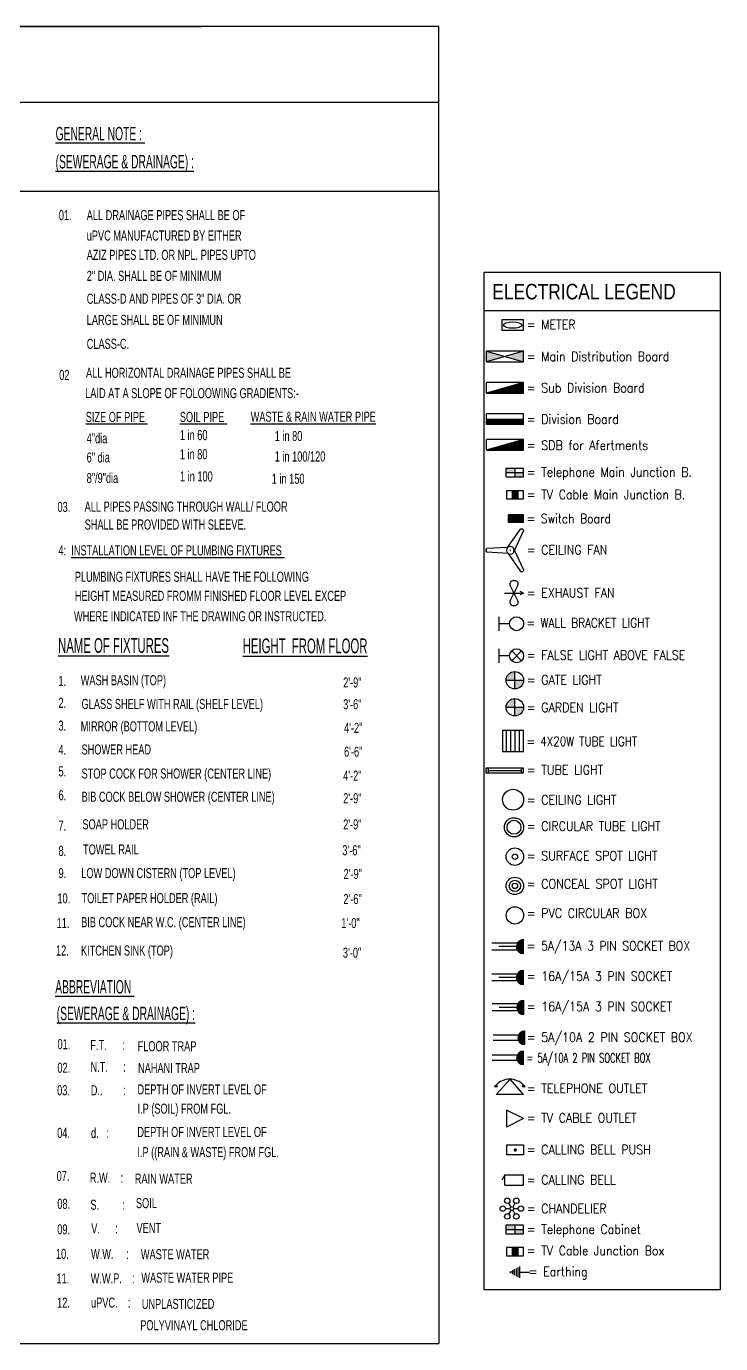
# Model space of a CAD drawing. Header units: inches. Extents: x -54558 to 35158, y -4190 to 41945.
# Drawn here: x 16010 to 16457, y -1579 to -732 of the extents above; entities that cross this region are included whole.
import ezdxf

# ---------------------------------------------------------------- set-up
doc = ezdxf.new("R2010")
doc.units = ezdxf.units.IN
doc.header["$MEASUREMENT"] = 0
doc.linetypes.add('ACAD_ISO14W100', pattern=[25.5, 12, -3, 0.5, -3, 0.5, -3, 0.5, -3])
doc.layers.get('0').update_dxf_attribs({"true_color": 0xe4c8de})
for name, color, linetype in [('e-fitt', 1, 'Continuous'), ('EMERGENCY FITTINGS', 3, 'Continuous'), ('NORMAL FITTINGS', 1, 'Continuous'), ('POWER FITTINGS', 5, 'Continuous'), ('text', 142, 'Continuous')]:
    doc.layers.add(name, color=color, linetype=linetype)
doc.styles.add('ROMANS', font='romans.shx', dxfattribs={"width": 0.8})
doc.styles.get("Standard").update_dxf_attribs({"font": 'ARIALN.TTF'})
doc.styles.add('STYLE2', font='arial.ttf')
doc.styles.add('style3', font='swisscl.ttf')

# ---------------------------------------------------------------- blocks, each defined once
blk = doc.blocks.new('A$C10D66D45')
at = {"layer": 'NORMAL FITTINGS', "ltscale": 0.2}
blk.add_lwpolyline([(12.44, 6.08), (0, 6.08), (0, 0), (12.44, 0)], close=True, dxfattribs=at)
blk.add_ellipse((6.22, 3.04), major_axis=(5.25, 0), ratio=0.35829, dxfattribs=at)
blk = doc.blocks.new('A$C68F26627')
at = {"layer": 'NORMAL FITTINGS', "ltscale": 0.2}
for p, q in [((4.94, 9.21), (6.24, 6.96)), ((8.58, 9.21), (7.28, 6.96)), ((3.12, 6.06), (5.72, 6.06)), ((6.24, 5.16), (4.94, 2.91)), ((7.28, 5.16), (8.58, 2.91)), ((7.8, 6.06), (10.4, 6.06))]:
    blk.add_line(p, q, dxfattribs=at)
for centre, radius in [((1.56, 6.06), 1.56), ((4.16, 10.56), 1.56), ((9.36, 10.56), 1.56), ((11.96, 6.06), 1.56), ((4.16, 1.56), 1.56), ((6.76, 6.06), 1.04), ((9.36, 1.56), 1.56)]:
    blk.add_circle(centre, radius, dxfattribs=at)
blk = doc.blocks.new('tjb')
at = {"linetype": 'Continuous'}
h = blk.add_hatch(color=256, dxfattribs=at)
h.paths.add_polyline_path([(9.7, 0), (0, 0), (0, -4.7), (9.7, -4.7)])
h.paths.add_polyline_path([(0, 4.7), (-9.7, 4.7), (-9.7, 0), (0, 0)])
for p, q in [((-9.7, 0), (9.7, 0)), ((0, 4.7), (0, -4.7))]:
    blk.add_line(p, q, dxfattribs=at)
blk.add_lwpolyline([(-9.7, -4.7), (9.7, -4.7), (9.7, 4.7), (-9.7, 4.7)], close=True)
blk = doc.blocks.new('tvjb')
at = {"linetype": 'Continuous'}
blk.add_hatch(color=256, dxfattribs=at).paths.add_polyline_path([(12.9, 0), (6.5, 0), (6.5, -9.4), (12.9, -9.4)])
for p, q in [((6.5, 0), (6.5, -9.4)), ((12.9, 0), (12.9, -9.4))]:
    blk.add_line(p, q, dxfattribs=at)
blk.add_lwpolyline([(0, -9.4), (19.4, -9.4), (19.4, 0), (0, 0)], close=True)
blk = doc.blocks.new('A$C081D6701')
at = {"layer": 'NORMAL FITTINGS'}
for p, q in [((0, 11.1), (0, 10.1)), ((2.2, 12.4), (2.2, 8.8)), ((5.3, 14.1), (5.3, 7.1)), ((8.5, 15.9), (8.5, 5.3)), ((11.6, 17.6), (11.6, 3.5)), ((14.8, 19.4), (14.8, 1.8)), ((17.9, 21.2), (17.9, 0)), ((17.9, 10.6), (36.1, 10.6))]:
    blk.add_line(p, q, dxfattribs=at)
blk = doc.blocks.new('A$C516B1BFF')
at = {"layer": 'POWER FITTINGS', "ltscale": 0.2}
for p, q in [((2.06, 0), (2.06, 18.21)), ((6.06, 0), (6.06, 18.21)), ((4.06, 0), (4.06, 14.15)), ((0, 0.05), (2.06, 2.11)), ((0, 0), (8.11, 0)), ((0.01, 0.23), (2.06, 2.28)), ((0.02, 0.43), (2.06, 2.46)), ((0.05, 0.63), (2.06, 2.64)), ((0.09, 0.85), (2.06, 2.81)), ((0.13, 0), (2.06, 1.93)), ((0.15, 1.08), (2.06, 2.99)), ((0.23, 1.34), (2.06, 3.17)), ((0.3, 0), (2.06, 1.75)), ((0.34, 1.63), (2.06, 3.34)), ((0.48, 0), (2.06, 1.58)), ((0.52, 1.98), (2.06, 3.52)), ((0.66, 0), (2.06, 1.4)), ((0.83, 0), (2.06, 1.22)), ((0.87, 2.51), (1.54, 3.18)), ((1.01, 0), (2.06, 1.05)), ((1.19, 0), (2.06, 0.87)), ((1.36, 0), (2.06, 0.69)), ((1.54, 0), (2.06, 0.52)), ((1.72, 0), (2.06, 0.34)), ((1.89, 0), (2.06, 0.16)), ((2.06, 2.11), (4.01, 4.06)), ((2.06, 2.28), (3.82, 4.05)), ((2.06, 2.46), (3.63, 4.03)), ((2.06, 2.64), (3.43, 4.01)), ((2.06, 2.81), (3.21, 3.97)), ((2.06, 1.93), (4.06, 3.93)), ((2.06, 2.99), (2.98, 3.91)), ((2.06, 3.17), (2.72, 3.83)), ((2.06, 1.75), (4.06, 3.75)), ((2.06, 3.34), (2.43, 3.72)), ((2.06, 1.58), (4.06, 3.58)), ((2.06, 3.52), (2.08, 3.54)), ((2.06, 1.4), (4.06, 3.4)), ((2.06, 1.22), (4.06, 3.22)), ((2.06, 1.05), (4.06, 3.05)), ((2.06, 0.87), (4.06, 2.87)), ((2.06, 0.69), (4.06, 2.69)), ((2.06, 0.52), (4.06, 2.52)), ((2.06, 0.34), (4.06, 2.34)), ((2.06, 0.16), (4.06, 2.16)), ((2.07, 0), (4.06, 1.98)), ((2.25, 0), (4.06, 1.81)), ((2.42, 0), (4.06, 1.63)), ((2.6, 0), (4.06, 1.45)), ((2.78, 0), (4.06, 1.28)), ((2.96, 0), (4.06, 1.1)), ((3.13, 0), (4.06, 0.92)), ((3.31, 0), (4.06, 0.75)), ((3.49, 0), (4.06, 0.57)), ((3.66, 0), (4.06, 0.39)), ((3.84, 0), (4.06, 0.22)), ((4.02, 0), (4.06, 0.04)), ((4.06, 3.93), (4.18, 4.05)), ((4.06, 3.75), (4.35, 4.05)), ((4.06, 3.58), (4.51, 4.03)), ((4.06, 3.4), (4.67, 4.01)), ((4.06, 3.22), (4.82, 3.98)), ((4.06, 3.05), (4.96, 3.95)), ((4.06, 2.87), (5.11, 3.92)), ((4.06, 2.69), (5.24, 3.88)), ((4.06, 2.52), (5.38, 3.84)), ((4.06, 2.34), (5.51, 3.79)), ((4.06, 2.16), (5.63, 3.74)), ((4.06, 1.98), (5.76, 3.68)), ((4.06, 1.81), (5.87, 3.63)), ((4.06, 1.63), (5.99, 3.57)), ((4.06, 1.45), (6.06, 3.45)), ((4.06, 1.28), (6.06, 3.28)), ((4.06, 1.1), (6.06, 3.1)), ((4.06, 0.92), (6.06, 2.92)), ((4.06, 0.75), (6.06, 2.75)), ((4.06, 0.57), (6.06, 2.57)), ((4.06, 0.39), (6.06, 2.39)), ((4.06, 0.22), (6.06, 2.22)), ((4.06, 0.04), (6.06, 2.04)), ((4.19, 0), (6.06, 1.86)), ((4.37, 0), (6.06, 1.69)), ((4.55, 0), (6.06, 1.51)), ((4.72, 0), (6.06, 1.33)), ((4.9, 0), (6.06, 1.16)), ((5.08, 0), (6.06, 0.98)), ((5.25, 0), (6.06, 0.8)), ((5.43, 0), (6.06, 0.63)), ((5.61, 0), (6.06, 0.45)), ((5.78, 0), (6.06, 0.27)), ((5.96, 0), (6.06, 0.1)), ((6.06, 3.45), (6.1, 3.5)), ((6.06, 3.28), (6.21, 3.44)), ((6.06, 3.1), (6.32, 3.37)), ((6.06, 2.92), (6.43, 3.29)), ((6.06, 2.75), (6.53, 3.22)), ((6.06, 2.57), (6.63, 3.14)), ((6.06, 2.39), (6.72, 3.06)), ((6.06, 2.22), (6.81, 2.97)), ((6.06, 2.04), (6.9, 2.89)), ((6.06, 1.86), (6.99, 2.8)), ((6.06, 1.69), (7.08, 2.71)), ((6.06, 1.51), (7.16, 2.61)), ((6.06, 1.33), (7.24, 2.52)), ((6.06, 1.16), (7.32, 2.42)), ((6.06, 0.98), (7.39, 2.31)), ((6.06, 0.8), (7.46, 2.21)), ((6.06, 0.63), (7.53, 2.1)), ((6.06, 0.45), (7.59, 1.99)), ((6.06, 0.27), (7.66, 1.87)), ((6.06, 0.1), (7.71, 1.75)), ((6.14, 0), (7.77, 1.63)), ((6.31, 0), (7.82, 1.51)), ((6.49, 0), (7.87, 1.38)), ((6.67, 0), (7.92, 1.25)), ((6.84, 0), (7.96, 1.11)), ((7.02, 0), (7.99, 0.97)), ((7.2, 0), (8.03, 0.83)), ((7.37, 0), (8.06, 0.68)), ((7.55, 0), (8.08, 0.53)), ((7.73, 0), (8.1, 0.37)), ((7.91, 0), (8.11, 0.2)), ((8.08, 0), (8.11, 0.03))]:
    blk.add_line(p, q, dxfattribs=at)
blk.add_arc((4.06, 0), 4.06, 0, 180, dxfattribs=at)
blk = doc.blocks.new('A$C217F4ADB')
at = {"layer": 'POWER FITTINGS', "ltscale": 0.2}
for p, q in [((2.32, 0), (2.32, 18.11)), ((5.43, 0), (5.43, 18.11)), ((0, 0.05), (1.97, 2.01)), ((0, 0), (7.75, 0)), ((0.01, 0.22), (1.97, 2.18)), ((0.02, 0.41), (1.97, 2.35)), ((0.05, 0.6), (1.97, 2.52)), ((0.09, 0.81), (1.97, 2.69)), ((0.12, 0), (1.97, 1.84)), ((0.14, 1.03), (1.97, 2.86)), ((0.22, 1.28), (1.97, 3.03)), ((0.29, 0), (1.97, 1.67)), ((0.33, 1.56), (1.97, 3.2)), ((0.46, 0), (1.97, 1.51)), ((0.49, 1.89), (1.97, 3.36)), ((0.63, 0), (1.97, 1.34)), ((0.8, 0), (1.97, 1.17)), ((0.83, 2.4), (1.47, 3.04)), ((0.97, 0), (1.97, 1)), ((1.13, 0), (1.97, 0.83)), ((1.3, 0), (1.97, 0.66)), ((1.47, 0), (1.97, 0.49)), ((1.64, 0), (1.97, 0.32)), ((1.81, 0), (1.97, 0.15)), ((1.97, 2.01), (3.83, 3.88)), ((1.97, 2.18), (3.65, 3.87)), ((1.97, 2.35), (3.47, 3.85)), ((1.97, 2.52), (3.27, 3.83)), ((1.97, 2.69), (3.07, 3.79)), ((1.97, 1.84), (3.88, 3.75)), ((1.97, 2.86), (2.84, 3.74)), ((1.97, 3.03), (2.6, 3.66)), ((1.97, 1.67), (3.88, 3.59)), ((1.97, 3.2), (2.32, 3.55)), ((1.97, 1.51), (3.88, 3.42)), ((1.97, 3.36), (1.98, 3.38)), ((1.97, 1.34), (3.88, 3.25)), ((1.97, 1.17), (3.88, 3.08)), ((1.97, 1), (3.88, 2.91)), ((1.97, 0.83), (3.88, 2.74)), ((1.97, 0.66), (3.88, 2.57)), ((1.97, 0.49), (3.88, 2.4)), ((1.97, 0.32), (3.88, 2.23)), ((1.97, 0.15), (3.88, 2.07)), ((1.98, 0), (3.88, 1.9)), ((2.15, 0), (3.88, 1.73)), ((2.32, 0), (3.88, 1.56)), ((2.49, 0), (3.88, 1.39)), ((2.66, 0), (3.88, 1.22)), ((2.82, 0), (3.88, 1.05)), ((2.99, 0), (3.88, 0.88)), ((3.16, 0), (3.88, 0.71)), ((3.33, 0), (3.88, 0.55)), ((3.5, 0), (3.88, 0.38)), ((3.67, 0), (3.88, 0.21)), ((3.84, 0), (3.88, 0.04)), ((3.88, 3.75), (4, 3.87)), ((3.88, 3.59), (4.16, 3.87)), ((3.88, 3.42), (4.31, 3.85)), ((3.88, 3.25), (4.46, 3.83)), ((3.88, 3.08), (4.6, 3.81)), ((3.88, 2.91), (4.74, 3.78)), ((3.88, 2.74), (4.88, 3.74)), ((3.88, 2.57), (5.01, 3.71)), ((3.88, 2.4), (5.14, 3.67)), ((3.88, 2.23), (5.26, 3.62)), ((3.88, 2.07), (5.38, 3.57)), ((3.88, 1.9), (5.5, 3.52)), ((3.88, 1.73), (5.61, 3.47)), ((3.88, 1.56), (5.72, 3.41)), ((3.88, 1.39), (5.79, 3.3)), ((3.88, 1.22), (5.79, 3.13)), ((3.88, 1.05), (5.79, 2.96)), ((3.88, 0.88), (5.79, 2.79)), ((3.88, 0.71), (5.79, 2.63)), ((3.88, 0.55), (5.79, 2.46)), ((3.88, 0.38), (5.79, 2.29)), ((3.88, 0.21), (5.79, 2.12)), ((3.88, 0.04), (5.79, 1.95)), ((4.01, 0), (5.79, 1.78)), ((4.18, 0), (5.79, 1.61)), ((4.34, 0), (5.79, 1.44)), ((4.51, 0), (5.79, 1.27)), ((4.68, 0), (5.79, 1.11)), ((4.85, 0), (5.79, 0.94)), ((5.02, 0), (5.79, 0.77)), ((5.19, 0), (5.79, 0.6)), ((5.36, 0), (5.79, 0.43)), ((5.53, 0), (5.79, 0.26)), ((5.7, 0), (5.79, 0.09)), ((5.79, 3.3), (5.83, 3.35)), ((5.79, 3.13), (5.94, 3.28)), ((5.79, 2.96), (6.04, 3.22)), ((5.79, 2.79), (6.14, 3.15)), ((5.79, 2.63), (6.24, 3.07)), ((5.79, 2.46), (6.33, 3)), ((5.79, 2.29), (6.42, 2.92)), ((5.79, 2.12), (6.51, 2.84)), ((5.79, 1.95), (6.6, 2.76)), ((5.79, 1.78), (6.68, 2.67)), ((5.79, 1.61), (6.76, 2.59)), ((5.79, 1.44), (6.84, 2.5)), ((5.79, 1.27), (6.92, 2.4)), ((5.79, 1.11), (6.99, 2.31)), ((5.79, 0.94), (7.06, 2.21)), ((5.79, 0.77), (7.13, 2.11)), ((5.79, 0.6), (7.19, 2)), ((5.79, 0.43), (7.26, 1.9)), ((5.79, 0.26), (7.32, 1.79)), ((5.79, 0.09), (7.37, 1.68)), ((5.86, 0), (7.42, 1.56)), ((6.03, 0), (7.47, 1.44)), ((6.2, 0), (7.52, 1.32)), ((6.37, 0), (7.56, 1.19)), ((6.54, 0), (7.6, 1.06)), ((6.71, 0), (7.64, 0.93)), ((6.88, 0), (7.67, 0.79)), ((7.05, 0), (7.7, 0.65)), ((7.22, 0), (7.72, 0.5)), ((7.38, 0), (7.74, 0.35)), ((7.55, 0), (7.75, 0.19)), ((7.72, 0), (7.75, 0.03))]:
    blk.add_line(p, q, dxfattribs=at)
blk.add_arc((3.88, 0), 3.88, 0, 180, dxfattribs=at)
blk = doc.blocks.new('A$C69796828')
at = {"layer": 'POWER FITTINGS', "ltscale": 0.2}
h = blk.add_hatch(color=256, dxfattribs=at)
edge = h.paths.add_edge_path()
edge.add_ellipse((0.63, 4.8), major_axis=(-0.445, 0.445), ratio=1, start_angle=45, end_angle=225)
edge.add_ellipse((0.63, 4.8), major_axis=(-0.445, 0.445), ratio=1, start_angle=225, end_angle=405)
h = blk.add_hatch(color=256, dxfattribs=at)
edge = h.paths.add_edge_path()
edge.add_ellipse((16.42, 4.8), major_axis=(0.445, 0.445), ratio=1, start_angle=135, end_angle=315, ccw=False)
edge.add_ellipse((16.42, 4.8), major_axis=(0.445, 0.445), ratio=1, start_angle=-45, end_angle=135, ccw=False)
for p, q in [((0.63, 0), (8.72, 8.8)), ((16.42, 0), (8.72, 8.8)), ((16.42, 0), (0.63, 0))]:
    blk.add_line(p, q, dxfattribs=at)
for centre in [(0.63, 4.8), (16.42, 4.8)]:
    blk.add_circle(centre, 0.63, dxfattribs=at)
blk.add_arc((8.52, -2.12), 10.92, 43.70152, 136.29848, dxfattribs=at)
blk = doc.blocks.new('tv2')
for p, q in [((3.89376, 7.78752), (-3.89376, 7.78752)), ((0, 0), (-3.89376, 7.78752)), ((0, 0), (3.89376, 7.78752))]:
    blk.add_line(p, q)
blk = doc.blocks.new('cb')
blk.add_line((-4.3, 4.8), (-5.69, 2.4))
at = {"linetype": 'Continuous'}
for p, q in [((-4.3, 0), (-4.3, 4.8)), ((-4.3, 4.8), (4.3, 4.8)), ((-4.3, 0), (4.3, 0)), ((4.3, 0), (4.3, 4.8))]:
    blk.add_line(p, q, dxfattribs=at)
blk = doc.blocks.new('FAN')
for p, q in [((-4.6, 0), (-15.2, 22.3)), ((-14.8, 23.7), (-13.1, 24.7)), ((3.2, 3.2), (-11.7, 24.3)), ((3.2, 3.2), (26.9, 2)), ((27.9, 1), (27.9, -1)), ((-4.6, 0), (-15.2, -22.3)), ((2.6, -3.5), (-11.7, -24.3)), ((2.6, -3.5), (26.9, -2)), ((-13.1, -24.7), (-14.8, -23.7))]:
    blk.add_line(p, q)
for radius in [4.5, 0.147]:
    blk.add_circle((0, 0), radius)
for centre, start, end in [((-14.3, 22.8), 120, 210), ((-12.6, 23.8), 30, 120), ((26.9, 1), 0, 90), ((26.9, -1), 270, 0), ((-14.3, -22.8), 150, 240), ((-12.6, -23.8), 240, 330)]:
    blk.add_arc(centre, 1, start, end)
blk = doc.blocks.new('ex')
for p, q in [((-5.7, -0.42), (-5.7, 0.42)), ((3.53, -1.76), (-3.53, 1.76)), ((3.53, 1.76), (-3.53, -1.76)), ((0, 4.35), (-0.78, 2.85)), ((0, -4.35), (0, 4.35)), ((0, 4.35), (0.78, 2.85)), ((5.7, -0.42), (5.7, 0.42))]:
    blk.add_line(p, q)
for centre, start, end in [((-4.2, 0.42), 63.43495, 180), ((4.2, 0.42), 360, 116.56505), ((-4.2, -0.42), 180, 296.56505), ((4.2, -0.42), 243.43495, 0)]:
    blk.add_arc(centre, 1.5, start, end)
blk = doc.blocks.new('A$C21B62E52')
at = {"layer": 'NORMAL FITTINGS', "ltscale": 0.2}
for radius in [5.5, 4]:
    blk.add_circle((5.5, 5.5), radius, dxfattribs=at)
blk = doc.blocks.new('A$C672B6B05')
at = {"layer": 'EMERGENCY FITTINGS', "ltscale": 0.2}
for p, q in [((2.04, 12), (2.04, 0)), ((4.54, 12), (4.54, 0)), ((7.04, 12), (7.04, 0)), ((9.54, 12), (9.54, 0))]:
    blk.add_line(p, q, dxfattribs=at)
blk.add_lwpolyline([(0, 12), (0, 0), (12, 0), (12, 12)], close=True, dxfattribs=at)
blk = doc.blocks.new('gl')
at = {"linetype": 'Continuous'}
h = blk.add_hatch(color=256, dxfattribs=at)
h.paths.add_polyline_path([(5, 0), (0, 0), (0, -5, 0.414214)])
h.paths.add_polyline_path([(0, 5, 0.414214), (-5, 0), (0, 0)])
for p, q in [((-5, 0), (5, 0)), ((0, -5), (0, 5))]:
    blk.add_line(p, q, dxfattribs=at)
blk.add_circle((0, 0), 5)
blk = doc.blocks.new('tl48')
h = blk.add_hatch(color=256)
h.paths.add_polyline_path([(-21, 6), (-24, 6), (-24, 0), (-21, 0)])
h.paths.add_polyline_path([(24, 6), (21, 6), (21, 0), (24, 0)])
at = {"linetype": 'Continuous'}
for p, q in [((-21, 6), (-21, 0)), ((-21, 3), (21, 3)), ((21, 6), (21, 0))]:
    blk.add_line(p, q, dxfattribs=at)
blk.add_lwpolyline([(-24, 6), (-24, 0), (24, 0), (24, 6)], close=True, dxfattribs=at)
blk = doc.blocks.new('A$C5061395E')
at = {"layer": 'NORMAL FITTINGS', "ltscale": 0.2}
for p, q in [((21.34, 6.08), (0, 0)), ((21.34, 6.08), (0, 6.08)), ((0, 0), (0, 6.08)), ((0, 0), (21.34, 0)), ((0.14, 0), (0.19, 0.05)), ((0.4, 0), (0.56, 0.16)), ((0.67, 0), (0.93, 0.27)), ((0.93, 0), (1.3, 0.37)), ((1.2, 0), (1.68, 0.48)), ((1.46, 0), (2.05, 0.58)), ((1.73, 0), (2.42, 0.69)), ((1.99, 0), (2.79, 0.79)), ((2.26, 0), (3.16, 0.9)), ((2.52, 0), (3.53, 1.01)), ((2.79, 0), (3.9, 1.11)), ((3.05, 0), (4.27, 1.22)), ((3.32, 0), (4.64, 1.32)), ((3.58, 0), (5.01, 1.43)), ((3.85, 0), (5.38, 1.53)), ((4.11, 0), (5.75, 1.64)), ((4.38, 0), (6.13, 1.75)), ((4.64, 0), (6.5, 1.85)), ((4.91, 0), (6.87, 1.96)), ((5.18, 0), (7.24, 2.06)), ((5.44, 0), (7.61, 2.17)), ((5.71, 0), (7.98, 2.27)), ((5.97, 0), (8.35, 2.38)), ((6.24, 0), (8.72, 2.49)), ((6.5, 0), (9.09, 2.59)), ((6.77, 0), (9.46, 2.7)), ((7.03, 0), (9.83, 2.8)), ((7.3, 0), (10.21, 2.91)), ((7.56, 0), (10.58, 3.01)), ((7.83, 0), (10.95, 3.12)), ((8.09, 0), (11.32, 3.23)), ((8.36, 0), (11.69, 3.33)), ((8.62, 0), (12.06, 3.44)), ((8.89, 0), (12.43, 3.54)), ((9.15, 0), (12.8, 3.65)), ((9.42, 0), (13.17, 3.75)), ((9.68, 0), (13.54, 3.86)), ((9.95, 0), (13.91, 3.97)), ((10.21, 0), (14.29, 4.07)), ((10.48, 0), (14.66, 4.18)), ((10.74, 0), (15.03, 4.28)), ((11.01, 0), (15.4, 4.39)), ((11.27, 0), (15.77, 4.49)), ((11.54, 0), (16.14, 4.6)), ((11.8, 0), (16.51, 4.71)), ((12.07, 0), (16.88, 4.81)), ((12.33, 0), (17.25, 4.92)), ((12.6, 0), (17.62, 5.02)), ((12.86, 0), (17.99, 5.13)), ((13.13, 0), (18.36, 5.23)), ((13.4, 0), (18.74, 5.34)), ((13.66, 0), (19.11, 5.45)), ((13.93, 0), (19.48, 5.55)), ((14.19, 0), (19.85, 5.66)), ((14.46, 0), (20.22, 5.76)), ((14.72, 0), (20.59, 5.87)), ((14.99, 0), (20.96, 5.97)), ((15.25, 0), (21.33, 6.08)), ((15.52, 0), (21.34, 5.83)), ((15.78, 0), (21.34, 5.56)), ((16.05, 0), (21.34, 5.3)), ((16.31, 0), (21.34, 5.03)), ((16.58, 0), (21.34, 4.77)), ((16.84, 0), (21.34, 4.5)), ((17.11, 0), (21.34, 4.24)), ((17.37, 0), (21.34, 3.97)), ((17.64, 0), (21.34, 3.71)), ((17.9, 0), (21.34, 3.44)), ((18.17, 0), (21.34, 3.18)), ((18.43, 0), (21.34, 2.91)), ((18.7, 0), (21.34, 2.65)), ((18.96, 0), (21.34, 2.38)), ((19.23, 0), (21.34, 2.12)), ((19.49, 0), (21.34, 1.85)), ((19.76, 0), (21.34, 1.58)), ((20.02, 0), (21.34, 1.32)), ((20.29, 0), (21.34, 1.05)), ((20.55, 0), (21.34, 0.79)), ((20.82, 0), (21.34, 0.52)), ((21.08, 0), (21.34, 0.26)), ((21.34, 0), (21.34, 6.08))]:
    blk.add_line(p, q, dxfattribs=at)
blk = doc.blocks.new('A$C05236B38')
at = {"layer": 'NORMAL FITTINGS', "ltscale": 0.2}
for p, q in [((0, 6.08), (21.34, 0)), ((21.34, 6.08), (0, 0)), ((0, 0), (0, 6.08)), ((21.34, 6.08), (0, 6.08)), ((21.34, 0), (21.34, 6.08)), ((0, 0), (21.34, 0))]:
    blk.add_line(p, q, dxfattribs=at)
blk = doc.blocks.new('A$C02B34BF5')
at = {"layer": 'NORMAL FITTINGS', "ltscale": 0.2}
for p, q in [((0, 0), (0, 6.08)), ((21.34, 6.08), (0, 6.08)), ((0, 0.1), (2.95, 3.04)), ((0, 0.36), (2.68, 3.04)), ((0, 0.63), (2.41, 3.04)), ((0, 0.89), (2.15, 3.04)), ((0, 1.16), (1.88, 3.04)), ((0, 1.42), (1.62, 3.04)), ((0, 1.69), (1.35, 3.04)), ((0, 1.95), (1.09, 3.04)), ((0, 2.22), (0.82, 3.04)), ((0, 2.48), (0.56, 3.04)), ((0, 2.75), (0.29, 3.04)), ((0, 3.01), (0.03, 3.04)), ((0, 3.04), (21.34, 3.04)), ((21.34, 0), (0, 0)), ((0.17, 0), (3.21, 3.04)), ((0.43, 0), (3.48, 3.04)), ((0.7, 0), (3.74, 3.04)), ((0.96, 0), (4.01, 3.04)), ((1.23, 0), (4.27, 3.04)), ((1.49, 0), (4.54, 3.04)), ((1.76, 0), (4.8, 3.04)), ((2.02, 0), (5.07, 3.04)), ((2.29, 0), (5.33, 3.04)), ((2.55, 0), (5.6, 3.04)), ((2.82, 0), (5.86, 3.04)), ((3.08, 0), (6.13, 3.04)), ((3.35, 0), (6.39, 3.04)), ((3.62, 0), (6.66, 3.04)), ((3.88, 0), (6.92, 3.04)), ((4.15, 0), (7.19, 3.04)), ((4.41, 0), (7.45, 3.04)), ((4.68, 0), (7.72, 3.04)), ((4.94, 0), (7.98, 3.04)), ((5.21, 0), (8.25, 3.04)), ((5.47, 0), (8.51, 3.04)), ((5.74, 0), (8.78, 3.04)), ((6, 0), (9.04, 3.04)), ((6.27, 0), (9.31, 3.04)), ((6.53, 0), (9.57, 3.04)), ((6.8, 0), (9.84, 3.04)), ((7.06, 0), (10.1, 3.04)), ((7.33, 0), (10.37, 3.04)), ((7.59, 0), (10.63, 3.04)), ((7.86, 0), (10.9, 3.04)), ((8.12, 0), (11.17, 3.04)), ((8.39, 0), (11.43, 3.04)), ((8.65, 0), (11.7, 3.04)), ((8.92, 0), (11.96, 3.04)), ((9.18, 0), (12.23, 3.04)), ((9.45, 0), (12.49, 3.04)), ((9.71, 0), (12.76, 3.04)), ((9.98, 0), (13.02, 3.04)), ((10.24, 0), (13.29, 3.04)), ((10.51, 0), (13.55, 3.04)), ((10.77, 0), (13.82, 3.04)), ((11.04, 0), (14.08, 3.04)), ((11.31, 0), (14.35, 3.04)), ((11.57, 0), (14.61, 3.04)), ((11.84, 0), (14.88, 3.04)), ((12.1, 0), (15.14, 3.04)), ((12.37, 0), (15.41, 3.04)), ((12.63, 0), (15.67, 3.04)), ((12.9, 0), (15.94, 3.04)), ((13.16, 0), (16.2, 3.04)), ((13.43, 0), (16.47, 3.04)), ((13.69, 0), (16.73, 3.04)), ((13.96, 0), (17, 3.04)), ((14.22, 0), (17.26, 3.04)), ((14.49, 0), (17.53, 3.04)), ((14.75, 0), (17.79, 3.04)), ((15.02, 0), (18.06, 3.04)), ((15.28, 0), (18.32, 3.04)), ((15.55, 0), (18.59, 3.04)), ((15.81, 0), (18.85, 3.04)), ((16.08, 0), (19.12, 3.04)), ((16.34, 0), (19.39, 3.04)), ((16.61, 0), (19.65, 3.04)), ((16.87, 0), (19.92, 3.04)), ((17.14, 0), (20.18, 3.04)), ((17.4, 0), (20.45, 3.04)), ((17.67, 0), (20.71, 3.04)), ((17.93, 0), (20.98, 3.04)), ((18.2, 0), (21.24, 3.04)), ((18.46, 0), (21.34, 2.88)), ((18.73, 0), (21.34, 2.61)), ((18.99, 0), (21.34, 2.35)), ((19.26, 0), (21.34, 2.08)), ((19.53, 0), (21.34, 1.82)), ((19.79, 0), (21.34, 1.55)), ((20.06, 0), (21.34, 1.29)), ((20.32, 0), (21.34, 1.02)), ((20.59, 0), (21.34, 0.76)), ((20.85, 0), (21.34, 0.49)), ((21.12, 0), (21.34, 0.23)), ((21.34, 0), (21.34, 6.08))]:
    blk.add_line(p, q, dxfattribs=at)
blk = doc.blocks.new('A$C10BE03E5')
at = {"layer": 'NORMAL FITTINGS', "ltscale": 0.2}
for p, q in [((0, 0.16), (4.2, 4.36)), ((0, 0.33), (4.03, 4.36)), ((0, 0.51), (3.85, 4.36)), ((0, 0.69), (3.67, 4.36)), ((0, 0.86), (3.49, 4.36)), ((0, 1.04), (3.32, 4.36)), ((0, 1.22), (3.14, 4.36)), ((0, 1.39), (2.96, 4.36)), ((0, 1.57), (2.79, 4.36)), ((0, 1.75), (2.61, 4.36)), ((0, 1.93), (2.43, 4.36)), ((0, 2.1), (2.26, 4.36)), ((0, 2.28), (2.08, 4.36)), ((0, 2.46), (1.9, 4.36)), ((0, 2.63), (1.73, 4.36)), ((0, 2.81), (1.55, 4.36)), ((0, 2.99), (1.37, 4.36)), ((0, 3.16), (1.2, 4.36)), ((0, 3.34), (1.02, 4.36)), ((0, 3.52), (0.84, 4.36)), ((0, 3.69), (0.67, 4.36)), ((0, 3.87), (0.49, 4.36)), ((0, 4.05), (0.31, 4.36)), ((0, 4.22), (0.14, 4.36)), ((8.57, 4.36), (0, 4.36)), ((0, 0), (0, 4.36)), ((8.57, 0), (0, 0)), ((0.02, 0), (4.38, 4.36)), ((0.2, 0), (4.56, 4.36)), ((0.37, 0), (4.73, 4.36)), ((0.55, 0), (4.91, 4.36)), ((0.73, 0), (5.09, 4.36)), ((0.9, 0), (5.26, 4.36)), ((1.08, 0), (5.44, 4.36)), ((1.26, 0), (5.62, 4.36)), ((1.43, 0), (5.79, 4.36)), ((1.61, 0), (5.97, 4.36)), ((1.79, 0), (6.15, 4.36)), ((1.96, 0), (6.32, 4.36)), ((2.14, 0), (6.5, 4.36)), ((2.32, 0), (6.68, 4.36)), ((2.49, 0), (6.85, 4.36)), ((2.67, 0), (7.03, 4.36)), ((2.85, 0), (7.21, 4.36)), ((3.02, 0), (7.38, 4.36)), ((3.2, 0), (7.56, 4.36)), ((3.38, 0), (7.74, 4.36)), ((3.55, 0), (7.91, 4.36)), ((3.73, 0), (8.09, 4.36)), ((3.91, 0), (8.27, 4.36)), ((4.09, 0), (8.44, 4.36)), ((4.26, 0), (8.57, 4.31)), ((4.44, 0), (8.57, 4.13)), ((4.62, 0), (8.57, 3.95)), ((4.79, 0), (8.57, 3.78)), ((4.97, 0), (8.57, 3.6)), ((5.15, 0), (8.57, 3.42)), ((5.32, 0), (8.57, 3.24)), ((5.5, 0), (8.57, 3.07)), ((5.68, 0), (8.57, 2.89)), ((5.85, 0), (8.57, 2.71)), ((6.03, 0), (8.57, 2.54)), ((6.21, 0), (8.57, 2.36)), ((6.38, 0), (8.57, 2.18)), ((6.56, 0), (8.57, 2.01)), ((6.74, 0), (8.57, 1.83)), ((6.91, 0), (8.57, 1.65)), ((7.09, 0), (8.57, 1.48)), ((7.27, 0), (8.57, 1.3)), ((7.44, 0), (8.57, 1.12)), ((7.62, 0), (8.57, 0.95)), ((7.8, 0), (8.57, 0.77)), ((7.97, 0), (8.57, 0.59)), ((8.15, 0), (8.57, 0.42)), ((8.33, 0), (8.57, 0.24)), ((8.5, 0), (8.57, 0.06)), ((8.57, 0), (8.57, 4.36))]:
    blk.add_line(p, q, dxfattribs=at)

msp = doc.modelspace()

# ---------------------------------------------------------------- hatches: boundary and pattern name
at = {"layer": 'e-fitt', "ltscale": 0.2}
h = msp.add_hatch(color=256, dxfattribs=at)
h.paths.add_polyline_path([(16305.993, -940.493), (16305.993, -947.317), (16317.963, -943.905)])
h.paths.add_polyline_path([(16329.934, -940.493), (16317.963, -943.905), (16329.934, -947.317)])

# ---------------------------------------------------------------- linework, layer by layer
for p, q in [((16314.23, -1120.249), (16314.23, -1111.276)), ((16320.961, -1115.763), (16314.23, -1115.763)), ((16314.23, -1140.863), (16314.23, -1131.89)), ((16322.275, -1133.204), (16328.62, -1139.549)), ((16328.62, -1133.204), (16322.275, -1139.549)), ((16320.961, -1136.376), (16314.23, -1136.376))]:
    msp.add_line(p, q, dxfattribs=at)
msp.add_lwpolyline([(16319.199, -1450.952), (16329.934, -1450.952), (16329.934, -1457.35), (16319.199, -1457.35)], close=True, dxfattribs=at)
at = {"layer": 'e-fitt', "ltscale": 0.2, "const_width": 1.039}
msp.add_lwpolyline([(16324.047, -1454.151, 1), (16325.086, -1454.151, 1)], format="xyb", close=True, dxfattribs=at)
at = {"layer": 'e-fitt', "ltscale": 0.2}
for centre, radius in [((16325.447, -1115.763), 4.487), ((16325.447, -1136.376), 4.487), ((16323.204, -1228.951), 6.73), ((16324.326, -1265.565), 5.608), ((16324.326, -1265.565), 1.725), ((16324.326, -1284.348), 5.608), ((16324.326, -1284.348), 3.599), ((16324.326, -1284.348), 1.725), ((16324.336, -1303.323), 5.598)]:
    msp.add_circle(centre, radius, dxfattribs=at)
at = {"layer": 'text', "ltscale": 0.2}
for p, q in [((15716.736, -731.664), (16122.498, -731.664)), ((15563.706, -780.472), (16275.528, -780.472)), ((15563.706, -837.596), (16275.528, -837.596)), ((16275.528, -837.596), (16275.528, -1578.69)), ((16304.471, -914.402), (16456.656, -914.402)), ((15563.706, -1578.69), (16275.528, -1578.69))]:
    msp.add_line(p, q, dxfattribs=at)
for points in [[(15563.706, -837.596), (16275.528, -837.596), (16275.528, -731.664), (15563.706, -731.664)], [(16304.471, -889.839), (16304.471, -1543.796), (16456.656, -1543.796), (16456.656, -889.839)]]:
    msp.add_lwpolyline(points, close=True, dxfattribs=at)

# ---------------------------------------------------------------- block references
at = {"layer": 'e-fitt', "ltscale": 0.2}
for name, p, xscale, yscale, zscale in [('A$C10D66D45', (16315.978, -927.127), 1.121687053175265, 1.121687053175265, 1.12168705317669), ('A$C05236B38', (16305.993, -947.317), 1.121687053175265, 1.121687053175265, 1.12168705317669), ('A$C5061395E', (16305.993, -967.508), 1.121687053175265, 1.121687053175265, 1.12168705317669), ('A$C02B34BF5', (16305.993, -987.698), 1.121687053175265, 1.121687053175265, 1.12168705317669), ('A$C5061395E', (16305.993, -1004.079), 1.121687053175265, 1.121687053175265, 1.12168705317669), ('A$C10BE03E5', (16320.324, -1050.699), 1.121687053175265, 1.121687053175265, 1.12168705317669), ('FAN', (16321.419, -1068.605), -0.5608435265894514, 0.5608435265858134, 0.5608435265883451), ('gl', (16324.326, -1152.124), 1.121687053178903, 1.121687053175265, 1.12168705317669), ('gl', (16324.326, -1169.499), 1.121687053178903, 1.121687053175265, 1.12168705317669), ('A$C672B6B05', (16316.474, -1197.93), 1.121687053175265, 1.121687053175265, 1.12168705317669), ('A$C21B62E52', (16317.595, -1252.838), 1.121687053175265, 1.121687053175265, 1.12168705317669), ('cb', (16323.905, -1476.875), 1.40210881646999, 1.40210881646999, 1.402108816470863), ('A$C68F26627', (16314.774, -1498.655), 1.121687053175265, 1.121687053175265, 1.12168705317669)]:
    msp.add_blockref(name, p, dxfattribs=dict(at, xscale=xscale, yscale=yscale, zscale=zscale))
at = {"layer": 'e-fitt'}
for name, p, xscale, yscale, zscale in [('tjb', (16324.22, -1018.63), 0.5888857029167411, 0.5888857029167411, 0.5888857029177623), ('tvjb', (16319.049, -1030.303), 0.5608435265894514, 0.5608435265858134, 0.5608435265883451), ('tjb', (16324.22, -1505.329), 0.5888857029167411, 0.5888857029167411, 0.5888857029177623), ('tvjb', (16319.049, -1516.858), 0.5608435265894514, 0.5608435265858134, 0.5608435265883451)]:
    msp.add_blockref(name, p, dxfattribs=dict(at, xscale=xscale, yscale=yscale, zscale=zscale))
at = {"layer": 'e-fitt', "ltscale": 0.2}
for name, p, xscale, yscale, zscale, rotation in [('ex', (16323.837, -1096.063), 1.402108816473628, 1.40210881646999, 1.402108816470863, 270), ('A$C516B1BFF', (16329.934, -1327.916), 1.121687053178903, 1.121687053175265, 1.12168705317669, 90), ('A$C516B1BFF', (16329.934, -1347.807), 1.121687053178903, 1.121687053175265, 1.12168705317669, 90), ('A$C516B1BFF', (16330.178, -1367.082), 1.121687053178903, 1.121687053175265, 1.12168705317669, 90), ('A$C217F4ADB', (16330.678, -1386.372), 1.121687053178903, 1.121687053175265, 1.12168705317669, 90), ('A$C217F4ADB', (16329.934, -1399.232), 1.121687053178903, 1.121687053175265, 1.12168705317669, 90)]:
    msp.add_blockref(name, p, dxfattribs=dict(at, xscale=xscale, yscale=yscale, zscale=zscale, rotation=rotation))
at = {"layer": 'e-fitt', "linetype": 'Continuous', "xscale": 0.5047591739239579, "yscale": 0.5047591739312338, "zscale": 0.5047591739295104}
msp.add_blockref('tl48', (16317.82, -1211.696), dxfattribs=at)
at = {"layer": 'e-fitt', "linetype": 'ACAD_ISO14W100', "ltscale": 0.2, "xscale": 1.121687053175265, "yscale": 1.121687053175265, "zscale": 1.12168705317669}
msp.add_blockref('A$C69796828', (16311.517, -1418.529), dxfattribs=at)
at = {"layer": 'e-fitt', "xscale": 1.402108816473628, "yscale": 1.40210881646999, "zscale": 1.402108816470863, "rotation": 90}
msp.add_blockref('tv2', (16329.934, -1434.023), dxfattribs=at)
at = {"layer": 'NORMAL FITTINGS', "color": 6, "ltscale": 0.2, "xscale": 0.3505272041184071, "yscale": 0.3505272041184071, "zscale": 0.3505272041177157}
msp.add_blockref('A$C081D6701', (16320.995, -1536.473), dxfattribs=at)

# ---------------------------------------------------------------- texts
at = {"layer": 'EMERGENCY FITTINGS', "color": 6, "ltscale": 0.2, "style": 'ROMANS'}
for s, width, p in [('= GATE LIGHT', 0.87054, (16331.875, -1154.854)), ('= GARDEN LIGHT ', 0.87054, (16331.875, -1172.554)), ('= 4X20W TUBE LIGHT ', 0.81296, (16331.875, -1194.412)), ('= CALLING BELL PUSH ', 0.87054, (16331.875, -1456.919)), ('= CALLING BELL ', 0.87054, (16331.875, -1476.283))]:
    msp.add_text(s, height=6, dxfattribs=dict(at, width=width)).set_placement(p)
at = {"layer": 'NORMAL FITTINGS', "color": 6, "linetype": 'Continuous', "style": 'ROMANS'}
for s, width, p in [('= METER ', 0.87054, (16331.875, -926.427)), ('= Main Distribution Board', 0.87054, (16331.875, -946.893)), ('= Sub Division Board', 0.87054, (16331.875, -967.106)), ('= Division Board', 0.87054, (16331.875, -987.265)), ('= SDB for Afertments ', 0.87054, (16331.875, -1004.019)), ('= Switch Board', 0.85, (16331.875, -1051.181)), ('= CEILING FAN', 0.87054, (16331.875, -1071.192)), ('= EXHAUST FAN', 0.87054, (16331.875, -1098.839)), ('= WALL BRACKET LIGHT', 0.83, (16331.875, -1118.21)), ('= FALSE LIGHT ABOVE FALSE', 0.87054, (16331.875, -1138.941)), ('= TUBE LIGHT', 0.87054, (16331.875, -1212.756)), ('= CEILING LIGHT', 0.87054, (16331.875, -1232.015)), ('= CIRCULAR TUBE LIGHT ', 0.87054, (16331.875, -1248.935)), ('= SURFACE SPOT LIGHT', 0.87054, (16331.875, -1267.963)), ('= CONCEAL SPOT LIGHT', 0.87054, (16331.875, -1286.009)), ('= PVC CIRCULAR BOX', 0.87054, (16331.875, -1304.892)), ('= CHANDELIER', 0.87054, (16331.875, -1494.89)), ('= Earthing', 0.87054, (16333.067, -1535.333))]:
    msp.add_text(s, height=6, dxfattribs=dict(at, width=width)).set_placement(p)
at = {"layer": 'POWER FITTINGS', "color": 6, "ltscale": 0.2, "style": 'ROMANS'}
for s, width, p in [('= Telephone Main Junction B.', 0.87054, (16331.875, -1021.278)), ('= TV Cable Main Junction B. ', 0.87054, (16331.875, -1035.676)), ('= 5A/13A 3 PIN SOCKET BOX', 0.857681, (16331.875, -1325.908)), ('= 16A/15A 3 PIN SOCKET ', 0.87054, (16331.875, -1345.401)), ('= 16A/15A 3 PIN SOCKET ', 0.87054, (16331.875, -1364.868)), ('= 5A/10A 2 PIN SOCKET BOX', 0.87054, (16331.875, -1384.667)), ('= 5A/10A 2 PIN SOCKET BOX ', 0.65, (16331.875, -1397.978)), ('= TELEPHONE OUTLET', 0.87054, (16331.875, -1417.52)), ('= TV CABLE OUTLET', 0.87054, (16331.875, -1436.582)), ('= Telephone Cabinet', 0.87054, (16331.875, -1508.167)), ('= TV Cable Junction Box ', 0.87054, (16331.875, -1521.865))]:
    msp.add_text(s, height=6, dxfattribs=dict(at, width=width)).set_placement(p)
at = {"layer": 'text', "style": 'style3', "width": 0.75}
for s, p in [('%%uGENERAL NOTE : ', (16028.996, -804.949)), ('%%u(SEWERAGE & DRAINAGE) :', (16028.996, -822.988))]:
    msp.add_text(s, height=8.60592, dxfattribs=at).set_placement(p)
at = {"layer": 'text', "color": 0, "ltscale": 0.2, "width": 0.8}
for s, height, p in [('01.', 6.4544, (16031.064, -856.274)), ('ALL DRAINAGE PIPES SHALL BE OF ', 6.45444, (16049.016, -856.274)), ('uPVC MANUFACTURED BY EITHER', 6.45444, (16049.016, -869.378)), ('AZIZ PIPES LTD. OR NPL. PIPES UPTO ', 6.45444, (16049.016, -881.817)), ('2" DIA. SHALL BE OF MINIMUM ', 6.45444, (16049.016, -895.305)), ('CLASS-D AND PIPES OF 3" DIA. OR', 6.45444, (16049.016, -910.013)), ('LARGE SHALL BE OF MINIMUN', 6.45444, (16049.016, -923.621)), ('CLASS-C.', 6.4544, (16049.016, -939.024)), ('02', 6.4544, (16031.321, -959.051)), ('ALL HORIZONTAL DRAINAGE PIPES SHALL BE ', 6.45444, (16048.57, -957.669)), ('LAID AT A SLOPE OF FOLOOWING GRADIENTS:-', 6.45444, (16048.022, -970.733)), ('%%uSIZE OF PIPE ', 6.45444, (16048.398, -986.057)), ('%%uSOIL PIPE ', 6.45444, (16108.887, -986.057)), ('%%uWASTE & RAIN WATER PIPE', 6.45444, (16154.427, -985.858)), ('1 in 60', 6.4544, (16108.887, -997.717)), ('4"dia', 6.4544, (16048.956, -999.758)), ('1 in 80', 6.4544, (16169.904, -998.298)), ('6" dia', 6.4544, (16048.956, -1012.069)), ('1 in 80', 6.4544, (16108.887, -1010.027)), ('1 in 100/120', 6.45444, (16169.904, -1011.472)), ('8"/9"dia', 6.4544, (16048.956, -1025.321)), ('1 in 100', 6.4544, (16108.984, -1024.271)), ('1 in 150', 6.4544, (16168.007, -1025.809)), ('03.', 6.4544, (16030.204, -1043.89)), ('ALL PIPES PASSING THROUGH WALL/ FLOOR ', 6.45444, (16047.668, -1043.692)), ('SHALL BE PROVIDED WITH SLEEVE.', 6.45444, (16047.668, -1055.205)), ('4:  %%UINSTALLATION LEVEL OF PLUMBING FIXTURES ', 6.45444, (16030.841, -1071.845)), ('PLUMBING FIXTURES SHALL HAVE THE FOLLOWING ', 6.45444, (16041.364, -1088.81)), ('HEIGHT MEASURED FROMM FINISHED FLOOR LEVEL EXCEP ', 6.45444, (16041.364, -1101.068)), ('WHERE INDICATED INF THE DRAWING OR INSTRUCTED.', 6.45444, (16040.825, -1114.18)), ('1.', 6.4544, (16030.825, -1155.782)), ('WASH BASIN (TOP)', 6.45444, (16045.144, -1155.321)), ('2\'-9"', 6.4544, (16213.925, -1156.745)), ('2.', 6.4544, (16030.825, -1169.864)), ('GLASS SHELF WITH RAIL (SHELF LEVEL)', 6.45444, (16045.701, -1170.595)), ('3\'-6"', 6.4544, (16213.925, -1170.789)), ('3.', 6.4544, (16030.825, -1184.508)), ('3.', 6.4544, (16030.825, -1184.508)), ('MIRROR (BOTTOM LEVEL)', 6.45444, (16045.144, -1185)), ('4\'-2"', 6.4544, (16214.482, -1185.954)), ('4.', 6.4544, (16030.873, -1199.93)), ('SHOWER HEAD', 6.45444, (16045.701, -1199.863)), ('6\'-6"', 6.4544, (16214.482, -1201.268)), ('5.', 6.4544, (16030.873, -1213.949)), ('STOP COCK FOR SHOWER (CENTER LINE)', 6.45444, (16045.701, -1215.324)), ('4\'-2"', 6.4544, (16213.925, -1216.686)), ('6.', 6.4544, (16030.873, -1229.301)), ('BIB COCK BELOW SHOWER (CENTER LINE)', 6.45444, (16045.701, -1230.264)), ('2\'-9"', 6.4544, (16213.925, -1231.217)), ('7.', 6.4544, (16030.873, -1248.77)), ('SOAP HOLDER', 6.45444, (16046.257, -1247.975)), ('2\'-9"', 6.4544, (16213.925, -1248.009)), ('8.', 6.4544, (16030.873, -1265.038)), ('TOWEL RAIL', 6.4544, (16046.651, -1264.145)), ('3\'-6"', 6.4544, (16213.39, -1264.69)), ('9.', 6.4544, (16030.873, -1279.368)), ('LOW DOWN CISTERN (TOP LEVEL)', 6.45444, (16045.537, -1279.352)), ('2\'-9"', 6.4544, (16214.184, -1279.897)), ('10.', 6.4544, (16030.191, -1295.578)), ('TOILET PAPER HOLDER (RAIL)', 6.45444, (16045.675, -1295.451)), ('2\'-6"', 6.4544, (16214.049, -1295.996)), ('BIB COCK NEAR W.C. (CENTER LINE)', 6.45444, (16045.421, -1310.908)), ('11.', 6.4544, (16029.681, -1311.445)), ('1\'-0"', 6.4544, (16212.728, -1311.453)), ('12.', 6.4544, (16029.226, -1329.131)), ('KITCHEN SINK (TOP)', 6.45444, (16045.297, -1329.148)), ('3\'-0"', 6.4544, (16213.761, -1330.519)), ('01.', 6.4544, (16030.231, -1389.365)), ('F.T.      :', 6.45444, (16051.312, -1389.911)), ('FLOOR TRAP', 6.4544, (16081.749, -1390.659)), ('N.T.      :', 6.45444, (16051.458, -1403.974)), ('02.', 6.4544, (16030.173, -1404.508)), ('NAHANI TRAP', 6.45444, (16082.022, -1404.721)), ('03.', 6.4544, (16029.967, -1418.982)), ('D..        :', 6.45444, (16051.626, -1418.977)), ('DEPTH OF INVERT LEVEL OF ', 6.45444, (16081.646, -1418.469)), ('I.P (SOIL) FROM FGL.', 6.45444, (16081.646, -1430.813)), ('04.', 6.4544, (16030, -1446.356)), ('d.   : ', 6.4544, (16051.76, -1446.477)), ('DEPTH OF INVERT LEVEL OF ', 6.45444, (16081.576, -1445.808)), ('I.P ((RAIN & WASTE) FROM FGL.', 6.45444, (16081.576, -1458.777)), ('07.', 6.4544, (16029.666, -1474.122)), ('R.W.    :', 6.4544, (16050.995, -1475.22)), ('RAIN WATER', 6.4544, (16079.932, -1475.832)), ('08.', 6.4544, (16030.105, -1491.972)), ('S.         :', 6.45444, (16051.358, -1492.581)), ('SOIL', 6.4544, (16080.635, -1491.547)), ('09.', 6.4544, (16030.059, -1508.408)), ('V.      :', 6.4544, (16051.919, -1507.818)), ('VENT', 6.4544, (16081.035, -1507.582)), ('10.', 6.4544, (16029.24, -1524.173)), ('W.W.     :', 6.4544, (16051.782, -1524.242)), ('WASTE WATER', 6.45444, (16083.83, -1524.43)), ('WASTE WATER PIPE', 6.45444, (16084.112, -1539.494)), ('11.', 6.4544, (16029.548, -1539.949)), ('W.W.P.    :', 6.45444, (16051.566, -1539.921)), ('12.', 6.4544, (16029.939, -1555.562)), ('uPVC.    :', 6.4544, (16051.793, -1555.529)), ('UNPLASTICIZED', 6.45444, (16084.432, -1556.337)), (' POLYVINAYL CHLORIDE', 6.45444, (16081.789, -1570.051))]:
    msp.add_text(s, height=height, dxfattribs=at).set_placement(p)
at = {"layer": 'text', "ltscale": 0.2, "style": 'STYLE2', "width": 0.8}
msp.add_text('ELECTRICAL LEGEND', height=10, dxfattribs=at).set_placement((16309.777, -907.235))
at = {"layer": 'text', "color": 0, "style": 'style3', "width": 0.75}
for s, height, p in [('%%UNAME OF FIXTURES', 9.48803, (16030.6, -1134.503)), ('%%UHEIGHT  FROM FLOOR', 9.48803, (16149.287, -1134.748)), ('%%uABBREVIATION ', 8.60592, (16028.745, -1353.536)), ('%%u(SEWERAGE & DRAINAGE) :', 8.60592, (16029.709, -1370.686))]:
    msp.add_text(s, height=height, dxfattribs=at).set_placement(p)

doc.saveas('drawing.dxf')
